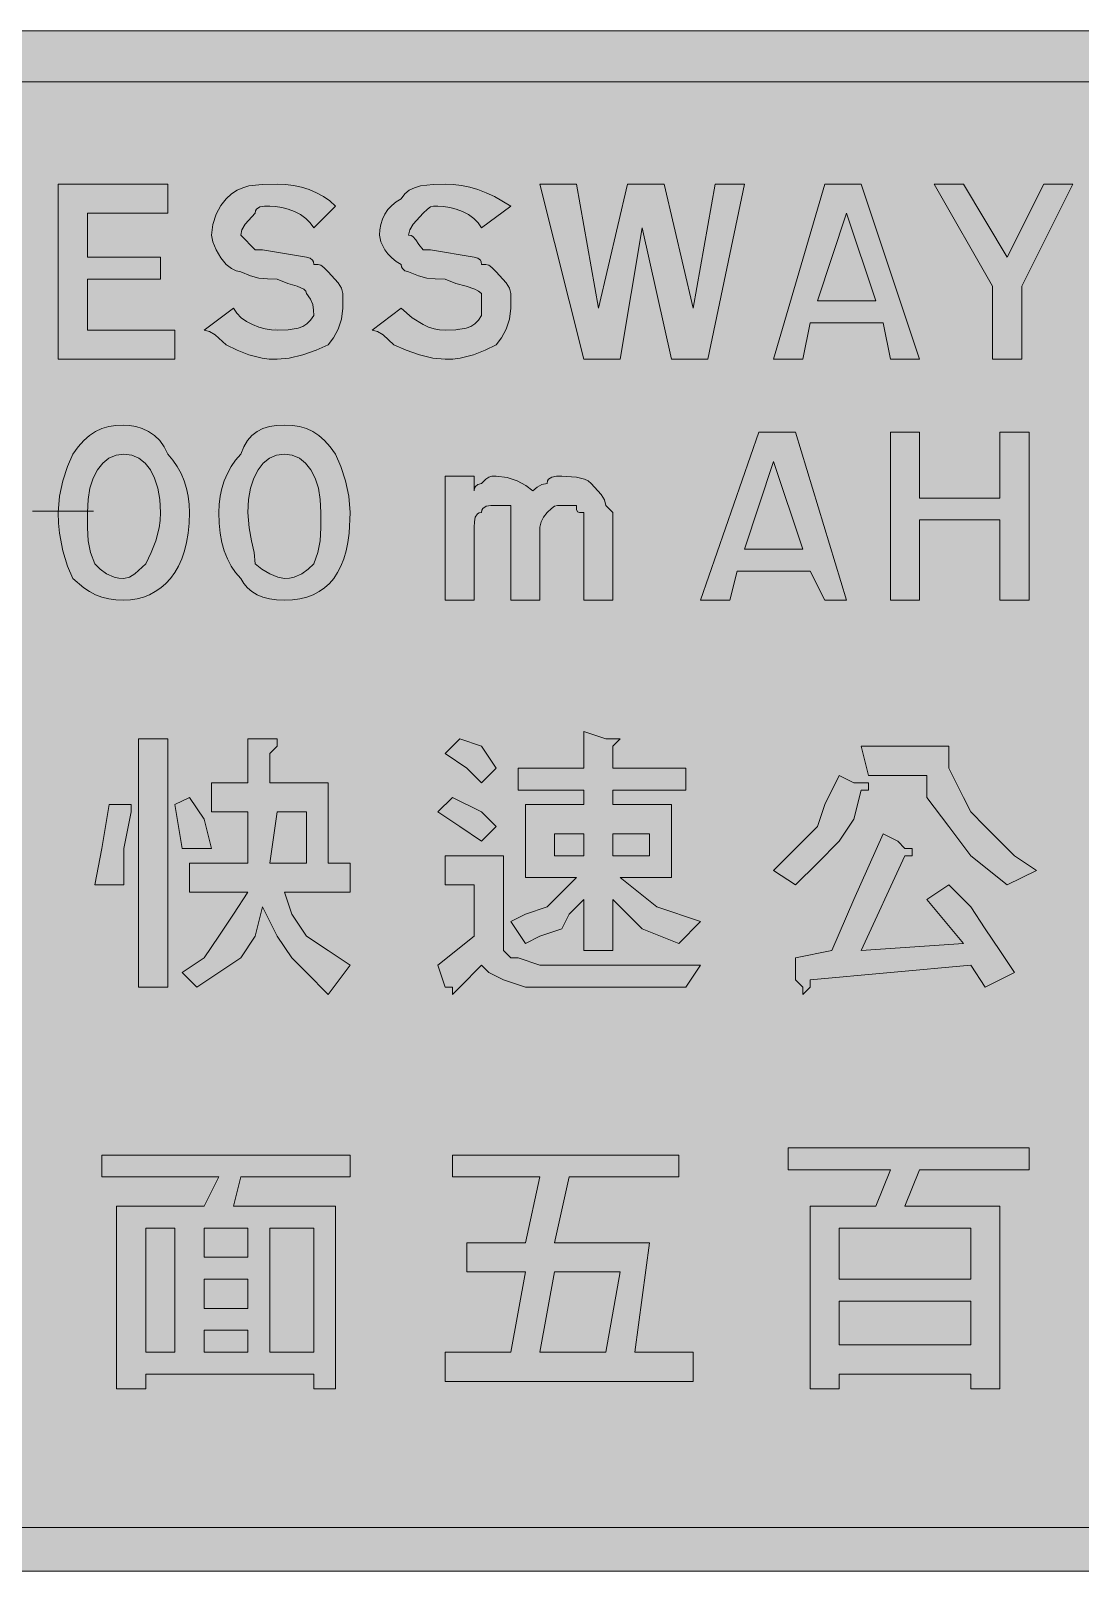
# Model space of a CAD drawing. Header units: metres. Extents: x 41 to 527, y 9 to 263.
# Drawn here: x 168.2 to 340.6, y 9.4 to 262.6 of the extents above; entities that cross this region are included whole.
import ezdxf

# ---------------------------------------------------------------- set-up
doc = ezdxf.new("R2010")
doc.units = ezdxf.units.M
for name, color, linetype, true_color in [('FILL_BLUE_0000FF', 7, 'Continuous', 0x0000ff), ('FILL_WHITE_FFFFFF', 7, 'Continuous', 0xffffff), ('STROKE_BLUE_0000FF', 7, 'Continuous', 0x0000ff), ('STROKE_WHITE_FFFFFF', 7, 'Continuous', 0xffffff)]:
    doc.layers.add(name, color=color, linetype=linetype, true_color=true_color)

msp = doc.modelspace()

# ---------------------------------------------------------------- hatches: boundary and pattern name
at = {"layer": 'FILL_BLUE_0000FF', "true_color": 0x0000ff}
h = msp.add_hatch(color=7, dxfattribs=at)
h.dxf.hatch_style = 1
h.paths.add_polyline_path([(56.25, 16.56), (55.35, 16.58), (54.45, 16.71), (53.55, 17.07), (52.65, 17.76), (51.9, 17.91), (51.13, 18.27), (50.25, 18.96), (50.2, 19.36), (50.06, 19.67), (49.65, 20.16), (49.24, 20.65), (49.1, 20.96), (49.05, 21.36), (48.36, 22.26), (48, 23.16), (47.87, 24.06), (47.85, 24.96), (47.85, 246.96), (47.9, 247.81), (48.06, 248.57), (48.6, 249.96), (50.25, 252.96), (51.13, 253.15), (51.9, 253.56), (52.65, 254.16), (56.25, 254.16), (511.05, 254.16), (512.66, 254.14), (514.05, 254.01), (515.44, 253.65), (517.05, 252.96), (517.24, 252.06), (517.65, 251.16), (518.06, 250.26), (518.25, 249.36), (518.25, 246.96), (518.25, 24.96), (518.14, 23.22), (517.8, 21.62), (517.24, 20.19), (516.45, 18.96), (515.44, 17.95), (514.2, 17.2), (512.74, 16.72), (511.05, 16.56), (56.25, 16.56)])
at = {"layer": 'FILL_WHITE_FFFFFF', "true_color": 0xffffff}
h = msp.add_hatch(color=7, dxfattribs=at)
h.dxf.hatch_style = 1
h.paths.add_polyline_path([(56.25, 9.36), (54.85, 9.42), (53.38, 9.6), (51.88, 9.93), (50.4, 10.41), (48.97, 11.06), (47.64, 11.89), (46.46, 12.92), (45.45, 14.16), (44.21, 15.17), (43.18, 16.35), (42.35, 17.68), (41.7, 19.11), (41.22, 20.59), (40.89, 22.09), (40.71, 23.56), (40.65, 24.96), (40.65, 246.96), (40.71, 248.31), (40.89, 249.66), (41.22, 251.01), (41.7, 252.36), (42.35, 253.71), (43.18, 255.06), (44.21, 256.41), (45.45, 257.76), (46.46, 259), (47.64, 260.03), (48.97, 260.86), (50.4, 261.51), (51.88, 261.99), (53.38, 262.32), (54.85, 262.5), (56.25, 262.56), (511.05, 262.56), (512.45, 262.5), (513.92, 262.32), (515.42, 261.99), (516.9, 261.51), (518.33, 260.86), (519.66, 260.03), (520.84, 259), (521.85, 257.76), (523.09, 256.41), (524.12, 255.06), (524.95, 253.71), (525.6, 252.36), (526.08, 251.01), (526.41, 249.66), (526.59, 248.31), (526.65, 246.96), (526.65, 24.96), (526.59, 23.56), (526.41, 22.09), (526.08, 20.59), (525.6, 19.11), (524.95, 17.68), (524.12, 16.35), (523.09, 15.17), (521.85, 14.16), (520.84, 12.92), (519.66, 11.89), (518.33, 11.06), (516.9, 10.41), (515.42, 9.93), (513.92, 9.6), (512.45, 9.42), (511.05, 9.36), (56.25, 9.36)])
h = msp.add_hatch(color=7, dxfattribs=at)
h.dxf.hatch_style = 1
h.paths.add_polyline_path([(172.65, 237.36), (190.65, 237.36), (190.65, 232.56), (177.45, 232.56), (177.45, 225.36), (189.45, 225.36), (189.45, 221.76), (177.45, 221.76), (177.45, 213.36), (191.85, 213.36), (191.85, 208.56), (172.65, 208.56), (172.65, 237.36)])
h = msp.add_hatch(color=7, dxfattribs=at)
h.dxf.hatch_style = 1
h.paths.add_polyline_path([(214.09, 231), (213.36, 231.73), (212.48, 232.35), (211.5, 232.86), (210.47, 233.25), (209.42, 233.53), (208.4, 233.7), (207.45, 233.76), (206.57, 233.74), (205.8, 233.61), (205.26, 233.25), (205.1, 232.96), (205.05, 232.56), (203.4, 230.76), (202.86, 229.86), (202.65, 228.96), (205.05, 226.56), (206.25, 226.56), (213.45, 225.36), (214.05, 225.21), (214.46, 224.85), (214.6, 224.56), (214.65, 224.16), (215.36, 224.14), (215.85, 224.01), (216.34, 223.65), (217.05, 222.96), (218.7, 221.16), (219.24, 220.26), (219.45, 219.36), (219.45, 216.96), (219.24, 215.18), (218.7, 213.51), (217.93, 212.07), (217.05, 210.96), (215.06, 210.08), (212.85, 209.31), (210.64, 208.77), (208.65, 208.56), (207.35, 208.61), (206.16, 208.77), (204, 209.31), (202.07, 210.08), (200.25, 210.96), (198.45, 212.61), (197.55, 213.15), (196.65, 213.36), (201.45, 216.96), (202.01, 216.12), (202.74, 215.38), (203.62, 214.77), (204.6, 214.26), (205.63, 213.87), (206.68, 213.58), (207.7, 213.42), (208.65, 213.36), (210.43, 213.4), (212.1, 213.66), (212.86, 213.95), (213.54, 214.37), (214.15, 214.97), (214.65, 215.76), (214.63, 216.66), (214.5, 217.56), (214.14, 218.46), (213.45, 219.36), (213.34, 219.76), (213.04, 220.07), (211.95, 220.56), (210.41, 221.05), (208.65, 221.76), (207.04, 221.78), (205.65, 221.91), (204.26, 222.27), (202.65, 222.96), (201.9, 223.11), (201.13, 223.47), (200.25, 224.16), (199.37, 225.25), (198.6, 226.56), (198.06, 227.87), (197.85, 228.96), (198.06, 230.74), (198.6, 232.41), (199.37, 233.85), (200.25, 234.96), (201.15, 235.75), (202.07, 236.35), (203.01, 236.77), (204, 237.06), (206.16, 237.32), (208.65, 237.36), (210, 237.3), (211.33, 237.13), (212.64, 236.85), (213.9, 236.46), (215.11, 235.95), (216.24, 235.33), (217.3, 234.6), (218.25, 233.76), (214.65, 230.16), (214.09, 231)])
h = msp.add_hatch(color=7, dxfattribs=at)
h.dxf.hatch_style = 1
h.paths.add_polyline_path([(241.69, 231), (240.96, 231.73), (240.08, 232.35), (239.1, 232.86), (238.07, 233.25), (237.02, 233.53), (236, 233.7), (235.05, 233.76), (234.34, 233.74), (233.85, 233.61), (233.36, 233.25), (232.65, 232.56), (231, 230.76), (230.46, 229.86), (230.25, 228.96), (230.65, 228.91), (230.96, 228.75), (231.45, 228.21), (231.94, 227.44), (232.65, 226.56), (233.85, 226.56), (241.05, 225.36), (241.65, 225.21), (242.06, 224.85), (242.2, 224.56), (242.25, 224.16), (242.96, 224.14), (243.45, 224.01), (243.94, 223.65), (244.65, 222.96), (246.3, 221.16), (246.84, 220.26), (247.05, 219.36), (247.05, 216.96), (246.84, 215.18), (246.3, 213.51), (245.53, 212.07), (244.65, 210.96), (242.83, 210.08), (240.9, 209.31), (238.74, 208.77), (237.55, 208.61), (236.25, 208.56), (234.26, 208.77), (232.05, 209.31), (229.84, 210.08), (227.85, 210.96), (226.05, 212.61), (225.15, 213.15), (224.25, 213.36), (229.05, 216.96), (230.85, 215.38), (232.65, 214.26), (233.55, 213.87), (234.45, 213.58), (235.35, 213.42), (236.25, 213.36), (238.03, 213.4), (239.7, 213.66), (240.46, 213.95), (241.14, 214.37), (241.75, 214.97), (242.25, 215.76), (242.25, 219.36), (241.75, 219.76), (241.14, 220.07), (239.7, 220.56), (238.03, 221.05), (236.25, 221.76), (234.64, 221.78), (233.25, 221.91), (231.86, 222.27), (230.25, 222.96), (229.65, 223.11), (229.24, 223.47), (229.1, 223.76), (229.05, 224.16), (228.21, 224.66), (227.48, 225.25), (226.86, 225.89), (226.35, 226.56), (225.68, 227.87), (225.45, 228.96), (225.51, 229.86), (225.68, 230.74), (225.96, 231.6), (226.35, 232.41), (226.86, 233.17), (227.48, 233.85), (228.21, 234.46), (229.05, 234.96), (229.61, 235.75), (230.34, 236.35), (231.22, 236.77), (232.2, 237.06), (234.28, 237.32), (236.25, 237.36), (237.6, 237.3), (238.95, 237.13), (240.3, 236.85), (241.65, 236.46), (243, 235.95), (244.35, 235.33), (247.05, 233.76), (242.25, 230.16), (241.69, 231)])
h = msp.add_hatch(color=7, dxfattribs=at)
h.dxf.hatch_style = 1
h.paths.add_polyline_path([(251.85, 237.36), (257.85, 237.36), (261.45, 216.96), (266.25, 237.36), (272.25, 237.36), (277.05, 216.96), (280.65, 237.36), (285.45, 237.36), (279.45, 208.56), (273.45, 208.56), (268.65, 230.16), (265.05, 208.56), (263.85, 208.56), (259.05, 208.56), (251.85, 237.36)])
h = msp.add_hatch(color=7, dxfattribs=at)
h.dxf.hatch_style = 1
h.paths.add_polyline_path([(314.25, 208.56), (309.45, 208.56), (308.25, 214.56), (296.25, 214.56), (295.05, 208.56), (290.25, 208.56), (298.65, 237.36), (304.65, 237.36), (314.25, 208.56)])
h.paths.add_polyline_path([(297.45, 218.16), (307.05, 218.16), (302.25, 232.56), (297.45, 218.16)], flags=16)
h = msp.add_hatch(color=7, dxfattribs=at)
h.dxf.hatch_style = 1
h.paths.add_polyline_path([(321.45, 237.36), (328.65, 225.36), (334.65, 237.36), (339.45, 237.36), (331.05, 220.56), (331.05, 208.56), (326.25, 208.56), (326.25, 220.56), (316.65, 237.36), (321.45, 237.36)])
h = msp.add_hatch(color=7, dxfattribs=at)
h.dxf.hatch_style = 1
h.paths.add_polyline_path([(173.4, 188.61), (174.17, 190.95), (175.05, 192.96), (175.95, 194.2), (176.87, 195.23), (177.81, 196.06), (178.8, 196.71), (179.84, 197.19), (180.96, 197.52), (182.15, 197.7), (183.45, 197.76), (184.4, 197.7), (185.42, 197.52), (186.47, 197.19), (187.5, 196.71), (188.48, 196.06), (189.36, 195.23), (190.09, 194.2), (190.65, 192.96), (191.49, 192.01), (192.23, 190.95), (192.84, 189.82), (193.35, 188.61), (193.74, 187.35), (194.02, 186.04), (194.19, 184.71), (194.25, 183.36), (194.19, 181.62), (194.03, 179.98), (193.77, 178.47), (193.41, 177.06), (192.95, 175.77), (192.41, 174.58), (191.8, 173.52), (191.1, 172.56), (190.33, 171.72), (189.5, 170.98), (188.61, 170.37), (187.67, 169.86), (186.67, 169.47), (185.64, 169.18), (184.56, 169.02), (183.45, 168.96), (182.15, 169.02), (180.96, 169.18), (179.84, 169.47), (178.8, 169.86), (177.81, 170.37), (176.87, 170.98), (175.05, 172.56), (174.17, 174.58), (173.4, 177.06), (172.86, 179.98), (172.7, 181.62), (172.65, 183.36), (172.86, 186.04), (173.4, 188.61)])
h.paths.add_polyline_path([(185.25, 173.31), (187.05, 174.96), (187.93, 176.78), (188.7, 178.71), (189.24, 180.87), (189.4, 182.06), (189.45, 183.36), (189.34, 185.5), (189.02, 187.39), (188.5, 189.03), (187.8, 190.41), (186.93, 191.5), (185.91, 192.3), (184.74, 192.79), (183.45, 192.96), (182.16, 192.79), (180.99, 192.3), (179.97, 191.5), (179.1, 190.41), (178.4, 189.03), (177.88, 187.39), (177.56, 185.5), (177.45, 183.36), (177.47, 180.87), (177.6, 178.71), (177.96, 176.78), (178.65, 174.96), (179.57, 174.08), (180.6, 173.31), (181.86, 172.77), (182.6, 172.61), (183.45, 172.56), (184.35, 172.77), (185.25, 173.31)], flags=16)
h = msp.add_hatch(color=7, dxfattribs=at)
h.dxf.hatch_style = 1
h.paths.add_polyline_path([(199.28, 186.04), (199.56, 187.35), (199.95, 188.61), (200.46, 189.82), (201.08, 190.95), (201.81, 192.01), (202.65, 192.96), (203.16, 194.2), (203.78, 195.23), (204.51, 196.06), (205.35, 196.71), (206.31, 197.19), (207.38, 197.52), (208.56, 197.7), (209.85, 197.76), (211.15, 197.7), (212.34, 197.52), (213.46, 197.19), (214.5, 196.71), (215.49, 196.06), (216.43, 195.23), (217.35, 194.2), (218.25, 192.96), (219.13, 190.95), (219.9, 188.61), (220.44, 186.04), (220.65, 183.36), (220.48, 179.98), (220.27, 178.47), (219.98, 177.06), (219.6, 175.77), (219.13, 174.58), (218.58, 173.52), (217.95, 172.56), (217.23, 171.72), (216.43, 170.98), (215.55, 170.37), (214.58, 169.86), (213.52, 169.47), (212.38, 169.18), (211.16, 169.02), (209.85, 168.96), (208.56, 169.02), (207.38, 169.18), (206.31, 169.47), (205.35, 169.86), (204.51, 170.37), (203.78, 170.98), (203.16, 171.72), (202.65, 172.56), (201.81, 173.52), (201.08, 174.58), (200.46, 175.77), (199.95, 177.06), (199.56, 178.47), (199.28, 179.98), (199.11, 181.62), (199.05, 183.36), (199.11, 184.71), (199.28, 186.04)])
h.paths.add_polyline_path([(211.44, 172.77), (212.7, 173.31), (213.73, 174.08), (214.65, 174.96), (215.34, 176.78), (215.7, 178.71), (215.83, 180.87), (215.85, 183.36), (215.74, 185.5), (215.42, 187.39), (214.9, 189.03), (214.2, 190.41), (213.33, 191.5), (212.31, 192.3), (211.14, 192.79), (209.85, 192.96), (208.56, 192.79), (207.39, 192.3), (206.37, 191.5), (205.5, 190.41), (204.8, 189.03), (204.28, 187.39), (203.96, 185.5), (203.85, 183.36), (204.04, 180.87), (204.45, 178.71), (204.86, 176.78), (205.05, 174.96), (206.14, 174.08), (207.45, 173.31), (208.76, 172.77), (209.85, 172.56), (210.7, 172.61), (211.44, 172.77)], flags=16)
h = msp.add_hatch(color=7, dxfattribs=at)
h.dxf.hatch_style = 1
h.paths.add_polyline_path([(302.25, 168.96), (298.65, 168.96), (296.25, 173.76), (284.25, 173.76), (283.05, 168.96), (278.25, 168.96), (287.85, 196.56), (293.85, 196.56), (302.25, 168.96)])
h.paths.add_polyline_path([(285.45, 177.36), (295.05, 177.36), (290.25, 191.76), (285.45, 177.36)], flags=16)
h = msp.add_hatch(color=7, dxfattribs=at)
h.dxf.hatch_style = 1
h.paths.add_polyline_path([(327.45, 182.16), (314.25, 182.16), (314.25, 168.96), (309.45, 168.96), (309.45, 196.56), (314.25, 196.56), (314.25, 185.76), (327.45, 185.76), (327.45, 196.56), (332.25, 196.56), (332.25, 168.96), (327.45, 168.96), (327.45, 182.16)])
h = msp.add_hatch(color=7, dxfattribs=at)
h.dxf.hatch_style = 1
h.paths.add_polyline_path([(241.05, 186.96), (241.1, 187.36), (241.24, 187.65), (241.65, 188.01), (242.25, 188.16), (242.96, 188.85), (243.45, 189.21), (243.94, 189.34), (244.65, 189.36), (246.43, 189.15), (248.1, 188.61), (249.54, 187.84), (250.65, 186.96), (251.4, 187.56), (252.17, 187.97), (253.05, 188.16), (253.1, 188.56), (253.26, 188.85), (253.8, 189.21), (254.57, 189.34), (255.45, 189.36), (257.85, 189.21), (259.16, 188.85), (259.75, 188.56), (260.25, 188.16), (261.9, 186.36), (262.44, 185.46), (262.65, 184.56), (263.85, 183.36), (263.85, 168.96), (259.05, 168.96), (259.05, 182.16), (259.05, 183.36), (258.36, 183.38), (258, 183.51), (257.87, 183.87), (257.85, 184.56), (255.45, 184.56), (254.74, 184.54), (254.25, 184.41), (253.76, 184.05), (253.05, 183.36), (252.45, 182.61), (252.04, 181.84), (251.85, 180.96), (251.85, 168.96), (247.05, 168.96), (247.05, 182.16), (247.05, 183.36), (247.05, 184.56), (244.65, 184.56), (243.77, 184.54), (243, 184.41), (242.46, 184.05), (242.3, 183.76), (242.25, 183.36), (241.85, 183.31), (241.56, 183.15), (241.2, 182.61), (241.07, 181.84), (241.05, 180.96), (241.05, 168.96), (236.25, 168.96), (236.25, 189.36), (241.05, 189.36), (241.05, 186.96)])
h = msp.add_hatch(color=7, dxfattribs=at)
h.dxf.hatch_style = 1
h.paths.add_polyline_path([(262.65, 146.16), (263.85, 146.16), (265.05, 146.16), (263.85, 144.96), (263.85, 141.36), (275.85, 141.36), (275.85, 137.76), (263.85, 137.76), (263.85, 135.36), (273.45, 135.36), (273.45, 123.36), (265.05, 123.36), (271.05, 118.56), (278.25, 116.16), (274.65, 112.56), (268.65, 114.96), (263.85, 119.76), (263.85, 111.36), (259.05, 111.36), (259.05, 119.76), (256.65, 117.36), (255.45, 114.96), (251.85, 113.76), (249.45, 112.56), (247.05, 116.16), (249.45, 117.36), (253.05, 118.56), (255.45, 120.96), (257.85, 123.36), (249.45, 123.36), (249.45, 135.36), (259.05, 135.36), (259.05, 137.76), (248.25, 137.76), (248.25, 141.36), (259.05, 141.36), (259.05, 147.36), (262.65, 146.16)])
h.paths.add_polyline_path([(254.25, 130.56), (254.25, 126.96), (259.05, 126.96), (259.05, 130.56), (254.25, 130.56)], flags=16)
h.paths.add_polyline_path([(269.85, 130.56), (263.85, 130.56), (263.85, 126.96), (269.85, 126.96), (269.85, 130.56)], flags=16)
h = msp.add_hatch(color=7, dxfattribs=at)
h.dxf.hatch_style = 1
h.paths.add_polyline_path([(185.85, 146.16), (188.25, 146.16), (190.65, 146.16), (190.65, 144.96), (190.65, 105.36), (185.85, 105.36), (185.85, 146.16)])
h = msp.add_hatch(color=7, dxfattribs=at)
h.dxf.hatch_style = 1
h.paths.add_polyline_path([(203.85, 146.16), (207.45, 146.16), (208.65, 146.16), (208.65, 144.96), (207.45, 143.76), (207.45, 138.96), (217.05, 138.96), (217.05, 125.76), (220.65, 125.76), (220.65, 120.96), (209.85, 120.96), (211.05, 117.36), (213.45, 113.76), (217.05, 111.36), (220.65, 108.96), (217.05, 104.16), (213.45, 107.76), (211.05, 110.16), (208.65, 113.76), (206.25, 118.56), (205.05, 113.76), (202.65, 110.16), (199.05, 107.76), (195.45, 105.36), (193.05, 107.76), (196.65, 110.16), (199.05, 113.76), (201.45, 117.36), (203.85, 120.96), (194.25, 120.96), (194.25, 125.76), (203.85, 125.76), (203.85, 134.16), (197.85, 134.16), (197.85, 138.96), (203.85, 138.96), (203.85, 146.16)])
h.paths.add_polyline_path([(208.65, 134.16), (207.45, 125.76), (213.45, 125.76), (213.45, 134.16), (208.65, 134.16)], flags=16)
h = msp.add_hatch(color=7, dxfattribs=at)
h.dxf.hatch_style = 1
h.paths.add_polyline_path([(242.25, 144.96), (244.65, 141.36), (242.25, 138.96), (239.85, 141.36), (236.25, 143.76), (238.65, 146.16), (242.25, 144.96)])
h = msp.add_hatch(color=7, dxfattribs=at)
h.dxf.hatch_style = 1
h.paths.add_polyline_path([(319.05, 144.96), (319.05, 141.36), (320.25, 138.96), (321.45, 136.56), (322.65, 134.16), (325.05, 131.76), (327.45, 129.36), (329.85, 126.96), (333.45, 124.56), (328.65, 122.16), (322.65, 126.96), (319.05, 131.76), (315.45, 136.56), (315.45, 140.16), (305.85, 140.16), (304.65, 144.96), (319.05, 144.96)])
h = msp.add_hatch(color=7, dxfattribs=at)
h.dxf.hatch_style = 1
h.paths.add_polyline_path([(304.65, 138.96), (305.85, 138.96), (305.85, 137.76), (304.65, 137.76), (303.45, 132.96), (301.05, 129.36), (297.45, 125.76), (293.85, 122.16), (290.25, 124.56), (293.85, 128.16), (297.45, 131.76), (298.65, 135.36), (301.05, 140.16), (303.45, 138.96), (304.65, 138.96)])
h = msp.add_hatch(color=7, dxfattribs=at)
h.dxf.hatch_style = 1
h.paths.add_polyline_path([(179.85, 128.16), (181.05, 135.36), (183.45, 135.36), (184.65, 135.36), (184.65, 134.16), (183.45, 128.16), (183.45, 122.16), (178.65, 122.16), (179.85, 128.16)])
h = msp.add_hatch(color=7, dxfattribs=at)
h.dxf.hatch_style = 1
h.paths.add_polyline_path([(191.85, 135.36), (194.25, 136.56), (196.65, 132.96), (197.85, 128.16), (193.05, 128.16), (191.85, 135.36)])
h = msp.add_hatch(color=7, dxfattribs=at)
h.dxf.hatch_style = 1
h.paths.add_polyline_path([(242.25, 134.16), (244.65, 131.76), (242.25, 129.36), (238.65, 131.76), (235.05, 134.16), (237.45, 136.56), (242.25, 134.16)])
h = msp.add_hatch(color=7, dxfattribs=at)
h.dxf.hatch_style = 1
h.paths.add_polyline_path([(311.85, 128.16), (313.05, 128.16), (313.05, 126.96), (311.85, 126.96), (304.65, 111.36), (321.45, 112.56), (315.45, 119.76), (319.05, 122.16), (322.65, 118.56), (325.05, 114.96), (327.45, 111.36), (329.85, 107.76), (325.05, 105.36), (322.65, 108.96), (296.25, 106.56), (296.25, 105.36), (295.05, 104.16), (295.05, 105.36), (293.85, 106.56), (293.85, 110.16), (299.85, 111.36), (303.45, 119.76), (308.25, 130.56), (310.65, 129.36), (311.85, 128.16)])
h = msp.add_hatch(color=7, dxfattribs=at)
h.dxf.hatch_style = 1
h.paths.add_polyline_path([(245.85, 126.96), (245.85, 113.76), (245.85, 112.56), (245.85, 111.36), (247.05, 110.16), (248.25, 110.16), (251.85, 108.96), (256.65, 108.96), (278.25, 108.96), (275.85, 105.36), (253.05, 105.36), (249.45, 105.36), (245.85, 106.56), (243.45, 107.76), (242.25, 108.96), (238.65, 105.36), (237.45, 104.16), (237.45, 105.36), (236.25, 105.36), (235.05, 108.96), (241.05, 113.76), (241.05, 122.16), (236.25, 122.16), (236.25, 126.96), (245.85, 126.96)])
h = msp.add_hatch(color=7, dxfattribs=at)
h.dxf.hatch_style = 1
h.paths.add_polyline_path([(332.25, 75.36), (314.25, 75.36), (311.85, 69.36), (327.45, 69.36), (327.45, 39.36), (322.65, 39.36), (322.65, 41.76), (301.05, 41.76), (301.05, 39.36), (296.25, 39.36), (296.25, 69.36), (307.05, 69.36), (309.45, 75.36), (292.65, 75.36), (292.65, 78.96), (332.25, 78.96), (332.25, 75.36)])
h.paths.add_polyline_path([(301.05, 65.76), (301.05, 57.36), (322.65, 57.36), (322.65, 65.76), (301.05, 65.76)], flags=16)
h.paths.add_polyline_path([(322.65, 53.76), (301.05, 53.76), (301.05, 46.56), (322.65, 46.56), (322.65, 53.76)], flags=16)
h = msp.add_hatch(color=7, dxfattribs=at)
h.dxf.hatch_style = 1
h.paths.add_polyline_path([(218.25, 39.36), (214.65, 39.36), (214.65, 41.76), (187.05, 41.76), (187.05, 39.36), (182.25, 39.36), (182.25, 69.36), (196.65, 69.36), (199.05, 74.16), (179.85, 74.16), (179.85, 77.76), (220.65, 77.76), (220.65, 74.16), (202.65, 74.16), (201.45, 69.36), (218.25, 69.36), (218.25, 39.36)])
h.paths.add_polyline_path([(203.85, 48.96), (196.65, 48.96), (196.65, 45.36), (203.85, 45.36), (203.85, 48.96)], flags=16)
h.paths.add_polyline_path([(203.85, 60.96), (203.85, 65.76), (196.65, 65.76), (196.65, 60.96), (203.85, 60.96)], flags=16)
h.paths.add_polyline_path([(196.65, 52.56), (203.85, 52.56), (203.85, 57.36), (196.65, 57.36), (196.65, 52.56)], flags=16)
h.paths.add_polyline_path([(187.05, 65.76), (187.05, 45.36), (191.85, 45.36), (191.85, 65.76), (187.05, 65.76)], flags=16)
h.paths.add_polyline_path([(214.65, 65.76), (207.45, 65.76), (207.45, 45.36), (214.65, 45.36), (214.65, 65.76)], flags=16)
h = msp.add_hatch(color=7, dxfattribs=at)
h.dxf.hatch_style = 1
h.paths.add_polyline_path([(274.65, 74.16), (256.65, 74.16), (254.25, 63.36), (269.85, 63.36), (267.45, 45.36), (277.05, 45.36), (277.05, 40.56), (236.25, 40.56), (236.25, 45.36), (247.05, 45.36), (249.45, 58.56), (239.85, 58.56), (239.85, 63.36), (249.45, 63.36), (251.85, 74.16), (237.45, 74.16), (237.45, 77.76), (274.65, 77.76), (274.65, 74.16)])
h.paths.add_polyline_path([(265.05, 58.56), (254.25, 58.56), (251.85, 45.36), (262.65, 45.36), (265.05, 58.56)], flags=16)

# ---------------------------------------------------------------- linework, layer by layer
at = {"layer": 'FILL_BLUE_0000FF', "lineweight": 0, "true_color": 0x0000ff}
for points in [[(56.25, 254.16), (511.05, 254.16)], [(511.05, 16.56), (56.25, 16.56)]]:
    msp.add_lwpolyline(points, dxfattribs=at)
at = {"layer": 'FILL_WHITE_FFFFFF', "lineweight": 0, "true_color": 0xffffff}
for points in [[(56.25, 262.56), (511.05, 262.56)], [(511.05, 9.36), (56.25, 9.36)]]:
    msp.add_lwpolyline(points, dxfattribs=at)
for points in [[(172.65, 237.36), (190.65, 237.36), (190.65, 232.56), (177.45, 232.56), (177.45, 225.36), (189.45, 225.36), (189.45, 221.76), (177.45, 221.76), (177.45, 213.36), (191.85, 213.36), (191.85, 208.56), (172.65, 208.56)], [(214.09, 231), (213.36, 231.73), (212.48, 232.35), (211.5, 232.86), (210.47, 233.25), (209.42, 233.53), (208.4, 233.7), (207.45, 233.76), (206.57, 233.74), (205.8, 233.61), (205.26, 233.25), (205.1, 232.96), (205.05, 232.56), (203.4, 230.76), (202.86, 229.86), (202.65, 228.96), (205.05, 226.56), (206.25, 226.56), (213.45, 225.36), (214.05, 225.21), (214.46, 224.85), (214.6, 224.56), (214.65, 224.16), (215.36, 224.14), (215.85, 224.01), (216.34, 223.65), (217.05, 222.96), (218.7, 221.16), (219.24, 220.26), (219.45, 219.36), (219.45, 216.96), (219.24, 215.18), (218.7, 213.51), (217.93, 212.07), (217.05, 210.96), (215.06, 210.08), (212.85, 209.31), (210.64, 208.77), (208.65, 208.56), (207.35, 208.61), (206.16, 208.77), (204, 209.31), (202.07, 210.08), (200.25, 210.96), (198.45, 212.61), (197.55, 213.15), (196.65, 213.36), (201.45, 216.96), (202.01, 216.12), (202.74, 215.38), (203.62, 214.77), (204.6, 214.26), (205.63, 213.87), (206.68, 213.58), (207.7, 213.42), (208.65, 213.36), (210.43, 213.4), (212.1, 213.66), (212.86, 213.95), (213.54, 214.37), (214.15, 214.97), (214.65, 215.76), (214.63, 216.66), (214.5, 217.56), (214.14, 218.46), (213.45, 219.36), (213.34, 219.76), (213.04, 220.07), (211.95, 220.56), (210.41, 221.05), (208.65, 221.76), (207.04, 221.78), (205.65, 221.91), (204.26, 222.27), (202.65, 222.96), (201.9, 223.11), (201.13, 223.47), (200.25, 224.16), (199.37, 225.25), (198.6, 226.56), (198.06, 227.87), (197.85, 228.96), (198.06, 230.74), (198.6, 232.41), (199.37, 233.85), (200.25, 234.96), (201.15, 235.75), (202.07, 236.35), (203.01, 236.77), (204, 237.06), (206.16, 237.32), (208.65, 237.36), (210, 237.3), (211.33, 237.13), (212.64, 236.85), (213.9, 236.46), (215.11, 235.95), (216.24, 235.33), (217.3, 234.6), (218.25, 233.76), (214.65, 230.16)], [(241.69, 231), (240.96, 231.73), (240.08, 232.35), (239.1, 232.86), (238.07, 233.25), (237.02, 233.53), (236, 233.7), (235.05, 233.76), (234.34, 233.74), (233.85, 233.61), (233.36, 233.25), (232.65, 232.56), (231, 230.76), (230.46, 229.86), (230.25, 228.96), (230.65, 228.91), (230.96, 228.75), (231.45, 228.21), (231.94, 227.44), (232.65, 226.56), (233.85, 226.56), (241.05, 225.36), (241.65, 225.21), (242.06, 224.85), (242.2, 224.56), (242.25, 224.16), (242.96, 224.14), (243.45, 224.01), (243.94, 223.65), (244.65, 222.96), (246.3, 221.16), (246.84, 220.26), (247.05, 219.36), (247.05, 216.96), (246.84, 215.18), (246.3, 213.51), (245.53, 212.07), (244.65, 210.96), (242.83, 210.08), (240.9, 209.31), (238.74, 208.77), (237.55, 208.61), (236.25, 208.56), (234.26, 208.77), (232.05, 209.31), (229.84, 210.08), (227.85, 210.96), (226.05, 212.61), (225.15, 213.15), (224.25, 213.36), (229.05, 216.96), (230.85, 215.38), (232.65, 214.26), (233.55, 213.87), (234.45, 213.58), (235.35, 213.42), (236.25, 213.36), (238.03, 213.4), (239.7, 213.66), (240.46, 213.95), (241.14, 214.37), (241.75, 214.97), (242.25, 215.76), (242.25, 219.36), (241.75, 219.76), (241.14, 220.07), (239.7, 220.56), (238.03, 221.05), (236.25, 221.76), (234.64, 221.78), (233.25, 221.91), (231.86, 222.27), (230.25, 222.96), (229.65, 223.11), (229.24, 223.47), (229.1, 223.76), (229.05, 224.16), (228.21, 224.66), (227.48, 225.25), (226.86, 225.89), (226.35, 226.56), (225.68, 227.87), (225.45, 228.96), (225.51, 229.86), (225.68, 230.74), (225.96, 231.6), (226.35, 232.41), (226.86, 233.17), (227.48, 233.85), (228.21, 234.46), (229.05, 234.96), (229.61, 235.75), (230.34, 236.35), (231.22, 236.77), (232.2, 237.06), (234.28, 237.32), (236.25, 237.36), (237.6, 237.3), (238.95, 237.13), (240.3, 236.85), (241.65, 236.46), (243, 235.95), (244.35, 235.33), (247.05, 233.76), (242.25, 230.16)], [(251.85, 237.36), (257.85, 237.36), (261.45, 216.96), (266.25, 237.36), (272.25, 237.36), (277.05, 216.96), (280.65, 237.36), (285.45, 237.36), (279.45, 208.56), (273.45, 208.56), (268.65, 230.16), (265.05, 208.56), (263.85, 208.56), (259.05, 208.56)], [(314.25, 208.56), (309.45, 208.56), (308.25, 214.56), (296.25, 214.56), (295.05, 208.56), (290.25, 208.56), (298.65, 237.36), (304.65, 237.36)], [(321.45, 237.36), (328.65, 225.36), (334.65, 237.36), (339.45, 237.36), (331.05, 220.56), (331.05, 208.56), (326.25, 208.56), (326.25, 220.56), (316.65, 237.36)], [(297.45, 218.16), (307.05, 218.16), (302.25, 232.56)], [(173.4, 188.61), (174.17, 190.95), (175.05, 192.96), (175.95, 194.2), (176.87, 195.23), (177.81, 196.06), (178.8, 196.71), (179.84, 197.19), (180.96, 197.52), (182.15, 197.7), (183.45, 197.76), (184.4, 197.7), (185.42, 197.52), (186.47, 197.19), (187.5, 196.71), (188.48, 196.06), (189.36, 195.23), (190.09, 194.2), (190.65, 192.96), (191.49, 192.01), (192.23, 190.95), (192.84, 189.82), (193.35, 188.61), (193.74, 187.35), (194.02, 186.04), (194.19, 184.71), (194.25, 183.36), (194.19, 181.62), (194.03, 179.98), (193.77, 178.47), (193.41, 177.06), (192.95, 175.77), (192.41, 174.58), (191.8, 173.52), (191.1, 172.56), (190.33, 171.72), (189.5, 170.98), (188.61, 170.37), (187.67, 169.86), (186.67, 169.47), (185.64, 169.18), (184.56, 169.02), (183.45, 168.96), (182.15, 169.02), (180.96, 169.18), (179.84, 169.47), (178.8, 169.86), (177.81, 170.37), (176.87, 170.98), (175.05, 172.56), (174.17, 174.58), (173.4, 177.06), (172.86, 179.98), (172.7, 181.62), (172.65, 183.36), (172.86, 186.04)], [(199.28, 186.04), (199.56, 187.35), (199.95, 188.61), (200.46, 189.82), (201.08, 190.95), (201.81, 192.01), (202.65, 192.96), (203.16, 194.2), (203.78, 195.23), (204.51, 196.06), (205.35, 196.71), (206.31, 197.19), (207.38, 197.52), (208.56, 197.7), (209.85, 197.76), (211.15, 197.7), (212.34, 197.52), (213.46, 197.19), (214.5, 196.71), (215.49, 196.06), (216.43, 195.23), (217.35, 194.2), (218.25, 192.96), (219.13, 190.95), (219.9, 188.61), (220.44, 186.04), (220.65, 183.36), (220.48, 179.98), (220.27, 178.47), (219.98, 177.06), (219.6, 175.77), (219.13, 174.58), (218.58, 173.52), (217.95, 172.56), (217.23, 171.72), (216.43, 170.98), (215.55, 170.37), (214.58, 169.86), (213.52, 169.47), (212.38, 169.18), (211.16, 169.02), (209.85, 168.96), (208.56, 169.02), (207.38, 169.18), (206.31, 169.47), (205.35, 169.86), (204.51, 170.37), (203.78, 170.98), (203.16, 171.72), (202.65, 172.56), (201.81, 173.52), (201.08, 174.58), (200.46, 175.77), (199.95, 177.06), (199.56, 178.47), (199.28, 179.98), (199.11, 181.62), (199.05, 183.36), (199.11, 184.71)], [(302.25, 168.96), (298.65, 168.96), (296.25, 173.76), (284.25, 173.76), (283.05, 168.96), (278.25, 168.96), (287.85, 196.56), (293.85, 196.56)], [(327.45, 182.16), (314.25, 182.16), (314.25, 168.96), (309.45, 168.96), (309.45, 196.56), (314.25, 196.56), (314.25, 185.76), (327.45, 185.76), (327.45, 196.56), (332.25, 196.56), (332.25, 168.96), (327.45, 168.96)], [(185.25, 173.31), (187.05, 174.96), (187.93, 176.78), (188.7, 178.71), (189.24, 180.87), (189.4, 182.06), (189.45, 183.36), (189.34, 185.5), (189.02, 187.39), (188.5, 189.03), (187.8, 190.41), (186.93, 191.5), (185.91, 192.3), (184.74, 192.79), (183.45, 192.96), (182.16, 192.79), (180.99, 192.3), (179.97, 191.5), (179.1, 190.41), (178.4, 189.03), (177.88, 187.39), (177.56, 185.5), (177.45, 183.36), (177.47, 180.87), (177.6, 178.71), (177.96, 176.78), (178.65, 174.96), (179.57, 174.08), (180.6, 173.31), (181.86, 172.77), (182.6, 172.61), (183.45, 172.56), (184.35, 172.77)], [(211.44, 172.77), (212.7, 173.31), (213.73, 174.08), (214.65, 174.96), (215.34, 176.78), (215.7, 178.71), (215.83, 180.87), (215.85, 183.36), (215.74, 185.5), (215.42, 187.39), (214.9, 189.03), (214.2, 190.41), (213.33, 191.5), (212.31, 192.3), (211.14, 192.79), (209.85, 192.96), (208.56, 192.79), (207.39, 192.3), (206.37, 191.5), (205.5, 190.41), (204.8, 189.03), (204.28, 187.39), (203.96, 185.5), (203.85, 183.36), (204.04, 180.87), (204.45, 178.71), (204.86, 176.78), (205.05, 174.96), (206.14, 174.08), (207.45, 173.31), (208.76, 172.77), (209.85, 172.56), (210.7, 172.61)], [(285.45, 177.36), (295.05, 177.36), (290.25, 191.76)], [(241.05, 186.96), (241.1, 187.36), (241.24, 187.65), (241.65, 188.01), (242.25, 188.16), (242.96, 188.85), (243.45, 189.21), (243.94, 189.34), (244.65, 189.36), (246.43, 189.15), (248.1, 188.61), (249.54, 187.84), (250.65, 186.96), (251.4, 187.56), (252.17, 187.97), (253.05, 188.16), (253.1, 188.56), (253.26, 188.85), (253.8, 189.21), (254.57, 189.34), (255.45, 189.36), (257.85, 189.21), (259.16, 188.85), (259.75, 188.56), (260.25, 188.16), (261.9, 186.36), (262.44, 185.46), (262.65, 184.56), (263.85, 183.36), (263.85, 168.96), (259.05, 168.96), (259.05, 182.16), (259.05, 183.36), (258.36, 183.38), (258, 183.51), (257.87, 183.87), (257.85, 184.56), (255.45, 184.56), (254.74, 184.54), (254.25, 184.41), (253.76, 184.05), (253.05, 183.36), (252.45, 182.61), (252.04, 181.84), (251.85, 180.96), (251.85, 168.96), (247.05, 168.96), (247.05, 182.16), (247.05, 183.36), (247.05, 184.56), (244.65, 184.56), (243.77, 184.54), (243, 184.41), (242.46, 184.05), (242.3, 183.76), (242.25, 183.36), (241.85, 183.31), (241.56, 183.15), (241.2, 182.61), (241.07, 181.84), (241.05, 180.96), (241.05, 168.96), (236.25, 168.96), (236.25, 189.36), (241.05, 189.36)], [(262.65, 146.16), (263.85, 146.16), (265.05, 146.16), (263.85, 144.96), (263.85, 141.36), (275.85, 141.36), (275.85, 137.76), (263.85, 137.76), (263.85, 135.36), (273.45, 135.36), (273.45, 123.36), (265.05, 123.36), (271.05, 118.56), (278.25, 116.16), (274.65, 112.56), (268.65, 114.96), (263.85, 119.76), (263.85, 111.36), (259.05, 111.36), (259.05, 119.76), (256.65, 117.36), (255.45, 114.96), (251.85, 113.76), (249.45, 112.56), (247.05, 116.16), (249.45, 117.36), (253.05, 118.56), (255.45, 120.96), (257.85, 123.36), (249.45, 123.36), (249.45, 135.36), (259.05, 135.36), (259.05, 137.76), (248.25, 137.76), (248.25, 141.36), (259.05, 141.36), (259.05, 147.36)], [(185.85, 146.16), (188.25, 146.16), (190.65, 146.16), (190.65, 144.96), (190.65, 105.36), (185.85, 105.36)], [(203.85, 146.16), (207.45, 146.16), (208.65, 146.16), (208.65, 144.96), (207.45, 143.76), (207.45, 138.96), (217.05, 138.96), (217.05, 125.76), (220.65, 125.76), (220.65, 120.96), (209.85, 120.96), (211.05, 117.36), (213.45, 113.76), (217.05, 111.36), (220.65, 108.96), (217.05, 104.16), (213.45, 107.76), (211.05, 110.16), (208.65, 113.76), (206.25, 118.56), (205.05, 113.76), (202.65, 110.16), (199.05, 107.76), (195.45, 105.36), (193.05, 107.76), (196.65, 110.16), (199.05, 113.76), (201.45, 117.36), (203.85, 120.96), (194.25, 120.96), (194.25, 125.76), (203.85, 125.76), (203.85, 134.16), (197.85, 134.16), (197.85, 138.96), (203.85, 138.96)], [(242.25, 144.96), (244.65, 141.36), (242.25, 138.96), (239.85, 141.36), (236.25, 143.76), (238.65, 146.16)], [(319.05, 144.96), (319.05, 141.36), (320.25, 138.96), (321.45, 136.56), (322.65, 134.16), (325.05, 131.76), (327.45, 129.36), (329.85, 126.96), (333.45, 124.56), (328.65, 122.16), (322.65, 126.96), (319.05, 131.76), (315.45, 136.56), (315.45, 140.16), (305.85, 140.16), (304.65, 144.96)], [(304.65, 138.96), (305.85, 138.96), (305.85, 137.76), (304.65, 137.76), (303.45, 132.96), (301.05, 129.36), (297.45, 125.76), (293.85, 122.16), (290.25, 124.56), (293.85, 128.16), (297.45, 131.76), (298.65, 135.36), (301.05, 140.16), (303.45, 138.96)], [(179.85, 128.16), (181.05, 135.36), (183.45, 135.36), (184.65, 135.36), (184.65, 134.16), (183.45, 128.16), (183.45, 122.16), (178.65, 122.16)], [(191.85, 135.36), (194.25, 136.56), (196.65, 132.96), (197.85, 128.16), (193.05, 128.16)], [(242.25, 134.16), (244.65, 131.76), (242.25, 129.36), (238.65, 131.76), (235.05, 134.16), (237.45, 136.56)], [(208.65, 134.16), (207.45, 125.76), (213.45, 125.76), (213.45, 134.16)], [(254.25, 130.56), (254.25, 126.96), (259.05, 126.96), (259.05, 130.56)], [(269.85, 130.56), (263.85, 130.56), (263.85, 126.96), (269.85, 126.96)], [(311.85, 128.16), (313.05, 128.16), (313.05, 126.96), (311.85, 126.96), (304.65, 111.36), (321.45, 112.56), (315.45, 119.76), (319.05, 122.16), (322.65, 118.56), (325.05, 114.96), (327.45, 111.36), (329.85, 107.76), (325.05, 105.36), (322.65, 108.96), (296.25, 106.56), (296.25, 105.36), (295.05, 104.16), (295.05, 105.36), (293.85, 106.56), (293.85, 110.16), (299.85, 111.36), (303.45, 119.76), (308.25, 130.56), (310.65, 129.36)], [(245.85, 126.96), (245.85, 113.76), (245.85, 112.56), (245.85, 111.36), (247.05, 110.16), (248.25, 110.16), (251.85, 108.96), (256.65, 108.96), (278.25, 108.96), (275.85, 105.36), (253.05, 105.36), (249.45, 105.36), (245.85, 106.56), (243.45, 107.76), (242.25, 108.96), (238.65, 105.36), (237.45, 104.16), (237.45, 105.36), (236.25, 105.36), (235.05, 108.96), (241.05, 113.76), (241.05, 122.16), (236.25, 122.16), (236.25, 126.96)], [(332.25, 75.36), (314.25, 75.36), (311.85, 69.36), (327.45, 69.36), (327.45, 39.36), (322.65, 39.36), (322.65, 41.76), (301.05, 41.76), (301.05, 39.36), (296.25, 39.36), (296.25, 69.36), (307.05, 69.36), (309.45, 75.36), (292.65, 75.36), (292.65, 78.96), (332.25, 78.96)], [(218.25, 39.36), (214.65, 39.36), (214.65, 41.76), (187.05, 41.76), (187.05, 39.36), (182.25, 39.36), (182.25, 69.36), (196.65, 69.36), (199.05, 74.16), (179.85, 74.16), (179.85, 77.76), (220.65, 77.76), (220.65, 74.16), (202.65, 74.16), (201.45, 69.36), (218.25, 69.36)], [(274.65, 74.16), (256.65, 74.16), (254.25, 63.36), (269.85, 63.36), (267.45, 45.36), (277.05, 45.36), (277.05, 40.56), (236.25, 40.56), (236.25, 45.36), (247.05, 45.36), (249.45, 58.56), (239.85, 58.56), (239.85, 63.36), (249.45, 63.36), (251.85, 74.16), (237.45, 74.16), (237.45, 77.76), (274.65, 77.76)], [(187.05, 65.76), (187.05, 45.36), (191.85, 45.36), (191.85, 65.76)], [(203.85, 60.96), (203.85, 65.76), (196.65, 65.76), (196.65, 60.96)], [(214.65, 65.76), (207.45, 65.76), (207.45, 45.36), (214.65, 45.36)], [(301.05, 65.76), (301.05, 57.36), (322.65, 57.36), (322.65, 65.76)], [(265.05, 58.56), (254.25, 58.56), (251.85, 45.36), (262.65, 45.36)], [(196.65, 52.56), (203.85, 52.56), (203.85, 57.36), (196.65, 57.36)], [(322.65, 53.76), (301.05, 53.76), (301.05, 46.56), (322.65, 46.56)], [(203.85, 48.96), (196.65, 48.96), (196.65, 45.36), (203.85, 45.36)]]:
    msp.add_lwpolyline(points, close=True, dxfattribs=at)
at = {"layer": 'STROKE_BLUE_0000FF', "lineweight": 0, "true_color": 0x0000ff}
for points in [[(56.25, 262.56), (511.05, 262.56)], [(511.05, 9.36), (56.25, 9.36)]]:
    msp.add_lwpolyline(points, dxfattribs=at)
at = {"layer": 'STROKE_WHITE_FFFFFF', "lineweight": 0, "true_color": 0xffffff}
for points in [[(208.45, 213.6), (208.45, 213.6)], [(238.45, 213.6), (238.45, 213.6)], [(168.45, 183.6), (178.45, 183.6)], [(168.45, 183.6), (178.45, 183.6)], [(168.45, 183.6), (178.45, 183.6)], [(168.45, 183.6), (178.45, 183.6)], [(168.45, 183.6), (178.45, 183.6)], [(168.45, 183.6), (178.45, 183.6)], [(168.45, 183.6), (178.45, 183.6)], [(168.45, 183.6), (178.45, 183.6)], [(168.45, 183.6), (178.45, 183.6)], [(168.45, 183.6), (178.45, 183.6)], [(168.45, 183.6), (178.45, 183.6)], [(198.45, 183.6), (198.45, 183.6)], [(198.45, 183.6), (198.45, 183.6)], [(198.45, 183.6), (198.45, 183.6)], [(198.45, 183.6), (198.45, 183.6)], [(198.45, 183.6), (198.45, 183.6)], [(198.45, 183.6), (198.45, 183.6)], [(198.45, 183.6), (198.45, 183.6)], [(198.45, 183.6), (198.45, 183.6)], [(198.45, 183.6), (198.45, 183.6)], [(198.45, 183.6), (198.45, 183.6)], [(198.45, 183.6), (198.45, 183.6)], [(327.45, 168.96), (332.25, 168.96), (327.45, 168.96)]]:
    msp.add_lwpolyline(points, dxfattribs=at)

doc.saveas('drawing.dxf')
